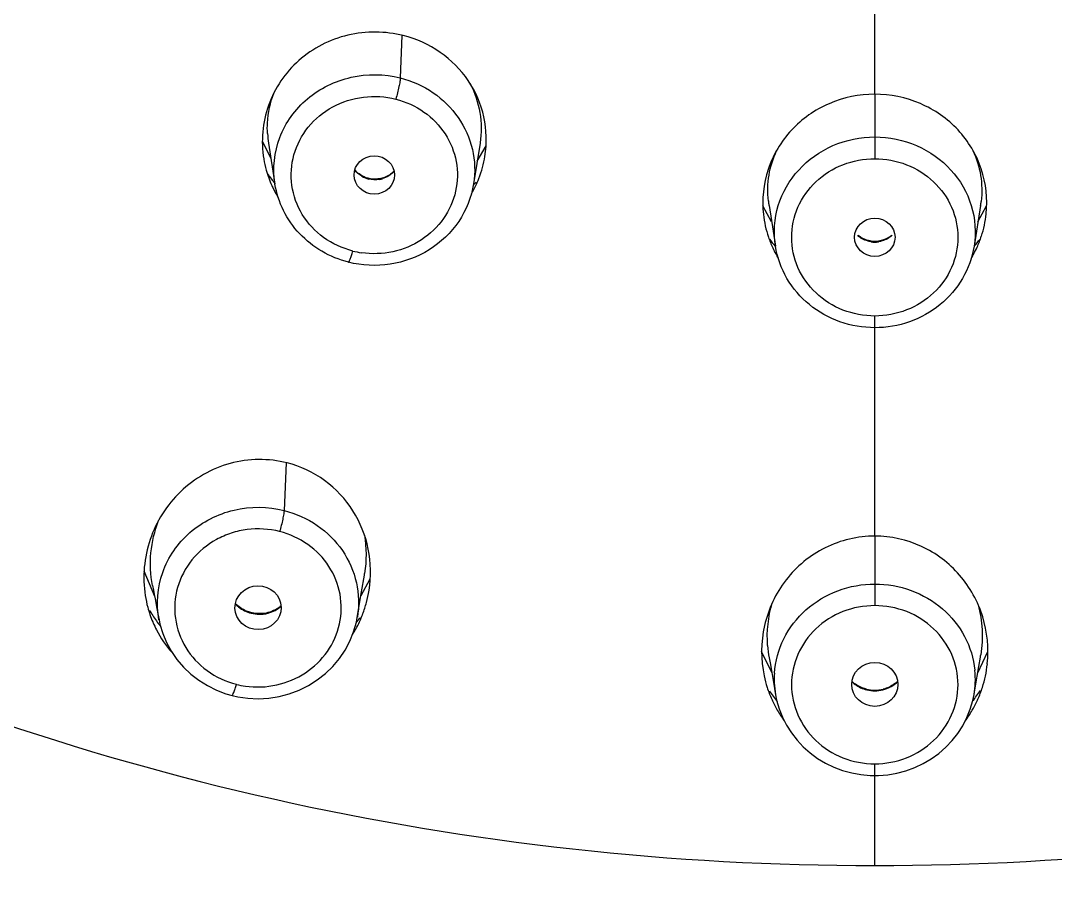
# Model space of a CAD drawing. Header units: millimetres. Extents: x 19741 to 22117, y -10160 to -6800.
# Drawn here: x 20978.37 to 20996.27, y -8202.63 to -8187.73 of the extents above; entities that cross this region are included whole.
import ezdxf

# ---------------------------------------------------------------- set-up
doc = ezdxf.new("R2010")
doc.units = ezdxf.units.MM

msp = doc.modelspace()

# ---------------------------------------------------------------- linework, layer by layer
at = {"linetype": 'Continuous'}
for p, q in [((20993.147, -8189.006), (20993.147, -8187.556)), ((20984.962, -8187.989), (20984.936, -8188.723)), ((20993.147, -8189.006), (20993.147, -8190.121)), ((20982.696, -8190.111), (20982.551, -8189.82)), ((20982.656, -8189.854), (20982.767, -8190.559)), ((20986.316, -8189.852), (20986.205, -8190.556)), ((20986.267, -8190.162), (20986.421, -8189.897)), ((20991.362, -8191.213), (20991.212, -8190.934)), ((20991.317, -8190.931), (20991.428, -8191.635)), ((20994.977, -8190.931), (20994.866, -8191.635)), ((20994.932, -8191.213), (20995.082, -8190.935)), ((20993.147, -8193.046), (20993.147, -8192.843)), ((20993.147, -8196.652), (20993.147, -8193.046)), ((20982.963, -8195.385), (20982.925, -8196.209)), ((20993.147, -8196.652), (20993.147, -8197.482)), ((20980.686, -8197.7), (20980.501, -8197.259)), ((20984.266, -8197.62), (20984.315, -8197.327)), ((20984.256, -8197.683), (20984.416, -8197.39)), ((20993.147, -8197.482), (20993.147, -8197.856)), ((20980.679, -8197.662), (20980.693, -8197.738)), ((20984.192, -8198.061), (20984.266, -8197.62)), ((20991.363, -8199.016), (20991.189, -8198.652)), ((20991.318, -8198.758), (20991.334, -8198.848)), ((20994.928, -8199.022), (20995.105, -8198.651)), ((20991.334, -8198.848), (20991.363, -8199.014)), ((20994.884, -8199.28), (20994.947, -8198.911)), ((20991.363, -8199.014), (20991.411, -8199.291)), ((20991.411, -8199.291), (20991.43, -8199.401)), ((20994.865, -8199.393), (20994.884, -8199.28)), ((20994.865, -8199.393), (20994.865, -8199.393)), ((20993.147, -8200.796), (20993.147, -8200.594)), ((20993.147, -8202.355), (20993.147, -8200.796))]:
    msp.add_line(p, q, dxfattribs=at)
for points in [[(20980.649, -8197.51), (20980.665, -8197.59), (20980.679, -8197.662)], [(20980.693, -8197.738), (20980.723, -8197.904), (20980.74, -8197.996), (20980.761, -8198.104)], [(20982.025, -8199.412), (20982.122, -8199.433), (20982.299, -8199.459), (20982.479, -8199.467), (20982.66, -8199.456), (20982.839, -8199.428), (20983.014, -8199.382), (20983.184, -8199.318), (20983.346, -8199.238), (20983.498, -8199.143), (20983.64, -8199.032), (20983.769, -8198.908), (20983.883, -8198.773), (20983.982, -8198.627), (20984.064, -8198.473), (20984.129, -8198.312), (20984.176, -8198.145), (20984.192, -8198.061)], [(20980.761, -8198.104), (20980.777, -8198.175), (20980.825, -8198.339), (20980.891, -8198.497), (20980.974, -8198.648), (20981.071, -8198.79), (20981.184, -8198.921), (20981.309, -8199.041), (20981.448, -8199.148), (20981.597, -8199.241), (20981.754, -8199.319), (20981.917, -8199.381), (20982.025, -8199.412)], [(20994.947, -8198.911), (20994.975, -8198.748), (20994.976, -8198.739)], [(20991.43, -8199.4), (20991.449, -8199.493), (20991.491, -8199.643), (20991.548, -8199.788), (20991.62, -8199.927), (20991.704, -8200.06), (20991.801, -8200.185), (20991.91, -8200.3), (20992.029, -8200.406), (20992.158, -8200.5), (20992.295, -8200.582), (20992.44, -8200.652), (20992.591, -8200.708), (20992.747, -8200.751), (20992.906, -8200.78), (20993.065, -8200.794), (20993.147, -8200.796)], [(20993.147, -8200.796), (20993.21, -8200.795), (20993.371, -8200.782), (20993.53, -8200.755), (20993.686, -8200.713), (20993.838, -8200.658), (20993.984, -8200.589), (20994.123, -8200.507), (20994.253, -8200.413), (20994.374, -8200.308), (20994.484, -8200.192), (20994.583, -8200.067), (20994.668, -8199.934), (20994.741, -8199.794), (20994.799, -8199.649), (20994.843, -8199.499), (20994.865, -8199.393)]]:
    msp.add_lwpolyline(points, dxfattribs=at)
for centre, radius, start, end in [((20984.319, -8189.586), 1.684, 183.3178, 189.1387), ((20984.415, -8189.819), 1.867, 189.4743, 195.5871), ((20984.568, -8189.786), 1.857, 344.7782, 350.8849), ((20984.41, -8189.82), 1.862, 195.5914, 204.2136), ((20984.537, -8190.072), 0.391, 311.0134, 317.9586), ((20984.518, -8190.073), 0.408, 312.8693, 319.5082), ((20984.549, -8189.78), 1.876, 338.6845, 344.7628), ((20984.379, -8189.144), 2.137, 215.2826, 220.3161), ((20984.383, -8189.141), 2.142, 220.3158, 220.9229), ((20984.496, -8190.04), 0.447, 239.5969, 255.7345), ((20984.499, -8190.041), 0.446, 279.7315, 287.86), ((20984.516, -8189.767), 1.912, 329.8545, 338.6774), ((20984.59, -8189.116), 2.176, 317.816, 319.6642), ((20984.417, -8189.816), 1.87, 204.2242, 206.6322), ((20984.423, -8189.813), 1.877, 206.6315, 207.8241), ((20984.429, -8189.81), 1.883, 207.8255, 211.5606), ((20992.964, -8190.665), 1.669, 186.4621, 189.0888), ((20993.33, -8190.665), 1.669, 350.9136, 353.2218), ((20993.083, -8190.878), 1.875, 186.348, 198.61), ((20993.211, -8190.879), 1.874, 341.7958, 353.9763), ((20993.092, -8190.875), 1.884, 198.6354, 204.73), ((20993.032, -8190.214), 2.145, 217.2158, 221.5098), ((20993.147, -8191.111), 0.453, 261.9249, 269.9688), ((20993.147, -8191.08), 0.471, 262.4057, 269.9627), ((20993.147, -8191.08), 0.471, 270.0373, 277.5986), ((20993.147, -8191.111), 0.453, 270.031, 278.0673), ((20993.26, -8190.213), 2.147, 318.5034, 322.7), ((20993.202, -8190.875), 1.883, 335.6923, 341.7708), ((20984.497, -8190.152), 1.613, 256.2511, 261.7139), ((20993.109, -8190.867), 1.903, 204.7256, 208.2795), ((20993.114, -8190.865), 1.908, 208.2789, 210.7569), ((20993.181, -8190.865), 1.907, 329.6671, 331.7228), ((20993.185, -8190.867), 1.902, 331.7219, 335.6962), ((20993.18, -8190.865), 1.908, 329.0176, 329.6671), ((20982.223, -8196.979), 2.12, 350.5553, 351.3441), ((20982.491, -8197.371), 1.993, 188.9745, 194.9066), ((20982.371, -8197.272), 2.05, 345.0714, 351.0415), ((20982.459, -8197.38), 1.96, 194.9042, 202.6958), ((20982.364, -8197.27), 2.056, 339.1022, 345.0599), ((20982.55, -8196.763), 2.281, 210.9423, 216.4301), ((20982.499, -8197.421), 0.584, 255.8601, 269.5501), ((20982.499, -8197.425), 0.58, 269.506, 276.3954), ((20982.354, -8197.266), 2.068, 331.2385, 339.1023), ((20982.232, -8196.529), 2.529, 322.0116, 322.7109), ((20982.446, -8197.385), 1.945, 202.7144, 203.2236), ((20982.448, -8197.384), 1.948, 203.2244, 207.1855), ((20982.515, -8196.789), 2.238, 216.4387, 219.2823), ((20982.237, -8196.533), 2.522, 320.3415, 322.0121), ((20982.435, -8197.391), 1.932, 207.1785, 221.447), ((20982.364, -8197.271), 2.056, 328.3858, 331.2335), ((20993.331, -8198.404), 2.044, 184.0291, 189.9756), ((20992.917, -8198.385), 2.089, 350.2347, 351.1734), ((20993.063, -8198.652), 2.043, 348.0419, 354.0244), ((20993.216, -8198.655), 2.027, 191.9124, 197.6787), ((20992.965, -8199.133), 1.558, 176.0884, 182.1714), ((20993.333, -8199.131), 1.554, 357.5932, 5.8427), ((20993.078, -8198.655), 2.027, 342.3004, 348.0422), ((20982.463, -8197.778), 1.486, 255.8005, 261.9765), ((20993.207, -8198.657), 2.018, 197.6908, 203.9392), ((20992.979, -8199.132), 1.572, 182.1933, 189.8285), ((20993.148, -8198.713), 0.607, 256.1441, 269.9383), ((20993.147, -8198.748), 0.583, 256.2506, 269.9533), ((20993.146, -8198.713), 0.607, 270.0619, 283.8684), ((20993.146, -8198.748), 0.583, 270.0466, 283.7459), ((20993.325, -8199.13), 1.562, 350.3018, 357.578), ((20993.087, -8198.657), 2.018, 336.0175, 342.2883), ((20993.295, -8197.998), 2.381, 214.0817, 219.5821), ((20993.207, -8198.657), 2.018, 203.9393, 205.5979), ((20992.994, -8197.995), 2.386, 320.7037, 326.099), ((20993.086, -8198.657), 2.018, 334.4019, 336.0174), ((20993.203, -8198.659), 2.013, 205.5967, 209.9374), ((20993.184, -8198.67), 1.991, 209.9339, 216.2876), ((20993.11, -8198.67), 1.991, 323.4795, 330.0236), ((20993.091, -8198.659), 2.013, 330.0199, 334.4031)]:
    msp.add_arc(centre, radius, start, end, dxfattribs=at)
for centre, major_axis, ratio in [((20984.486, -8190.403), (0.35, 0.002), 0.946303), ((20993.147, -8191.481), (0.35, 0), 0.946426), ((20982.475, -8197.892), (0.4, 0.006), 0.948309), ((20993.147, -8199.22), (0.4, 0), 0.948772)]:
    msp.add_ellipse(centre, major_axis=major_axis, ratio=ratio, dxfattribs=at)
for points, knots in [([(21024.322, -8210.31), (21027.778, -8208.399), (21034.312, -8203.932), (21042.582, -8195.521), (21048.972, -8185.738), (21053.225, -8174.957), (21055.176, -8163.594), (21054.746, -8152.088), (21051.952, -8140.885), (21046.906, -8130.418), (21039.806, -8121.087), (21030.93, -8113.248), (21020.619, -8107.196), (21009.267, -8103.154), (20997.305, -8101.275), (20985.186, -8101.628), (20973.371, -8104.197), (20965.953, -8107.343), (20962.447, -8109.243)], [0, 0, 0, 0, 0.063059, 0.125441, 0.187164, 0.248341, 0.309174, 0.36992, 0.430848, 0.492201, 0.554154, 0.616784, 0.680067, 0.743881, 0.808029, 0.872266, 0.936332, 1, 1, 1, 1]), ([(20950.099, -8147.413), (20949.59, -8148.992), (20948.766, -8152.212), (20948.132, -8157.15), (20948.112, -8162.127), (20948.9, -8168.719), (20951.418, -8176.745), (20956.699, -8185.417), (20963.949, -8192.69), (20972.769, -8198.175), (20982.675, -8201.585), (20989.658, -8202.355), (20993.147, -8202.355)], [0, 0, 0, 0, 0.061272, 0.122397, 0.183469, 0.244587, 0.367105, 0.490819, 0.6161, 0.742973, 0.87113, 1, 1, 1, 1]), ([(20993.147, -8202.355), (20996.636, -8202.355), (21003.619, -8201.585), (21013.525, -8198.175), (21022.345, -8192.69), (21029.595, -8185.417), (21034.876, -8176.745), (21037.394, -8168.719), (21038.182, -8162.127), (21038.162, -8157.15), (21037.528, -8152.212), (21036.704, -8148.992), (21036.195, -8147.413)], [0, 0, 0, 0, 0.12887, 0.257027, 0.3839, 0.509181, 0.632895, 0.755413, 0.816531, 0.877603, 0.938728, 1, 1, 1, 1]), ([(20991.433, -8216.606), (20987.332, -8216.495), (20981.179, -8215.728), (20973.28, -8213.534), (20965.683, -8210.596), (20956.85, -8205.572), (20949.244, -8198.907), (20944.129, -8192.781), (20939.729, -8186.227), (20935.589, -8177.269), (20933.049, -8165.769), (20933.053, -8157.922), (20933.475, -8154.063)], [0, 0, 0, 0, 0.128621, 0.192791, 0.256745, 0.383633, 0.509158, 0.571464, 0.633428, 0.756283, 0.878292, 1, 1, 1, 1]), ([(20990.023, -8216.174), (20986.013, -8215.975), (20980.01, -8215.099), (20972.322, -8212.808), (20964.941, -8209.806), (20956.377, -8204.762), (20949.018, -8198.153), (20944.073, -8192.111), (20939.819, -8185.662), (20935.819, -8176.874), (20933.359, -8165.613), (20933.354, -8157.934), (20933.756, -8154.155)], [0, 0, 0, 0, 0.128635, 0.19279, 0.256725, 0.383569, 0.509059, 0.571354, 0.633313, 0.75619, 0.878242, 1, 1, 1, 1]), ([(20934.168, -8154.188), (20933.761, -8157.961), (20933.761, -8165.627), (20936.221, -8176.872), (20941.033, -8187.41), (20947.991, -8196.801), (20956.802, -8204.662), (20967.101, -8210.674), (20978.458, -8214.596), (20986.43, -8215.713), (20990.432, -8215.886)], [0, 0, 0, 0, 0.121821, 0.243933, 0.366866, 0.491007, 0.616541, 0.743419, 0.871379, 1, 1, 1, 1]), ([(21052.817, -8154.049), (21053.241, -8157.909), (21053.247, -8165.756), (21050.709, -8177.259), (21046.57, -8186.219), (21042.17, -8192.774), (21037.055, -8198.902), (21029.449, -8205.569), (21020.615, -8210.594), (21013.017, -8213.533), (21005.116, -8215.728), (20998.963, -8216.495), (20994.861, -8216.606)], [0, 0, 0, 0, 0.12171, 0.243718, 0.366572, 0.428535, 0.49084, 0.616364, 0.743251, 0.807206, 0.871376, 1, 1, 1, 1]), ([(20995.862, -8215.886), (20999.864, -8215.713), (21007.836, -8214.596), (21019.193, -8210.674), (21029.492, -8204.662), (21038.303, -8196.801), (21045.261, -8187.41), (21050.073, -8176.872), (21052.533, -8165.627), (21052.533, -8157.961), (21052.126, -8154.188)], [0, 0, 0, 0, 0.128621, 0.256581, 0.383459, 0.508993, 0.633134, 0.756067, 0.878179, 1, 1, 1, 1]), ([(20934.476, -8154.225), (20934.065, -8157.98), (20934.052, -8165.612), (20936.485, -8176.81), (20941.264, -8187.307), (20948.184, -8196.664), (20956.953, -8204.497), (20967.208, -8210.489), (20978.518, -8214.399), (20986.459, -8215.512), (20990.445, -8215.684)], [0, 0, 0, 0, 0.121789, 0.243869, 0.366776, 0.490906, 0.616444, 0.743343, 0.871338, 1, 1, 1, 1]), ([(20995.849, -8215.684), (20999.835, -8215.512), (21007.776, -8214.399), (21019.086, -8210.489), (21029.34, -8204.497), (21038.11, -8196.664), (21045.03, -8187.307), (21049.809, -8176.81), (21052.242, -8165.613), (21052.229, -8157.98), (21051.818, -8154.225)], [0, 0, 0, 0, 0.128662, 0.256656, 0.383555, 0.509093, 0.633223, 0.756131, 0.878211, 1, 1, 1, 1]), ([(20984.988, -8187.99), (20984.678, -8187.912), (20984.012, -8187.905), (20983.133, -8188.357), (20982.579, -8189.166), (20982.522, -8189.82), (20982.573, -8190.126)], [0, 0, 0, 0, 0.253522, 0.50534, 0.753606, 1, 1, 1, 1]), ([(20986.401, -8190.08), (20986.437, -8189.855), (20986.425, -8189.387), (20986.147, -8188.743), (20985.648, -8188.243), (20985.214, -8188.048), (20984.988, -8187.99)], [0, 0, 0, 0, 0.247723, 0.495596, 0.746023, 1, 1, 1, 1]), ([(20982.767, -8190.555), (20982.725, -8190.29), (20982.785, -8189.721), (20983.29, -8189.027), (20984.071, -8188.645), (20984.66, -8188.653), (20984.936, -8188.723)], [0, 0, 0, 0, 0.242735, 0.489781, 0.743415, 1, 1, 1, 1]), ([(20984.936, -8188.723), (20984.935, -8188.743), (20984.928, -8188.794), (20984.904, -8188.916), (20984.879, -8189.018), (20984.858, -8189.089)], [0, 0, 0, 0, 0.162542, 0.407357, 1, 1, 1, 1]), ([(20984.936, -8188.723), (20985.137, -8188.774), (20985.523, -8188.946), (20985.968, -8189.385), (20986.221, -8189.948), (20986.236, -8190.358), (20986.205, -8190.554)], [0, 0, 0, 0, 0.256431, 0.508107, 0.755142, 1, 1, 1, 1]), ([(20986.144, -8188.822), (20986.226, -8188.978), (20986.342, -8189.317), (20986.344, -8189.676), (20986.317, -8189.849)], [0, 0, 0, 0, 0.501829, 1, 1, 1, 1]), ([(20982.637, -8189.684), (20982.634, -8189.624), (20982.633, -8189.384), (20982.685, -8189.143), (20982.752, -8188.976)], [0, 0, 0, 0, 0.251159, 1, 1, 1, 1]), ([(20984.113, -8191.719), (20983.934, -8191.672), (20983.591, -8191.516), (20983.211, -8191.107), (20983.022, -8190.589), (20983.061, -8190.04), (20983.318, -8189.55), (20983.752, -8189.193), (20984.294, -8189.019), (20984.676, -8189.045), (20984.858, -8189.089)], [0, 0, 0, 0, 0.127144, 0.251708, 0.37392, 0.495427, 0.618302, 0.743774, 0.871543, 1, 1, 1, 1]), ([(20984.858, -8189.089), (20985.031, -8189.134), (20985.363, -8189.283), (20985.738, -8189.67), (20985.938, -8190.164), (20985.927, -8190.694), (20985.709, -8191.181), (20985.318, -8191.553), (20984.812, -8191.764), (20984.443, -8191.775), (20984.264, -8191.748)], [0, 0, 0, 0, 0.12729, 0.252102, 0.374573, 0.496159, 0.618818, 0.743891, 0.871376, 1, 1, 1, 1]), ([(20993.147, -8189.006), (20992.878, -8189.006), (20992.336, -8189.116), (20991.664, -8189.586), (20991.247, -8190.285), (20991.191, -8190.826), (20991.22, -8191.086)], [0, 0, 0, 0, 0.254099, 0.505224, 0.753151, 1, 1, 1, 1]), ([(20995.075, -8191.075), (20995.102, -8190.816), (20995.044, -8190.278), (20994.626, -8189.582), (20993.955, -8189.115), (20993.415, -8189.006), (20993.147, -8189.006)], [0, 0, 0, 0, 0.246824, 0.494762, 0.745903, 1, 1, 1, 1]), ([(20991.428, -8191.633), (20991.392, -8191.402), (20991.426, -8190.913), (20991.795, -8190.277), (20992.406, -8189.846), (20992.9, -8189.745), (20993.147, -8189.745)], [0, 0, 0, 0, 0.243618, 0.490413, 0.743012, 1, 1, 1, 1]), ([(20993.147, -8189.745), (20993.394, -8189.745), (20993.888, -8189.846), (20994.499, -8190.277), (20994.868, -8190.913), (20994.902, -8191.402), (20994.866, -8191.633)], [0, 0, 0, 0, 0.256988, 0.509587, 0.756382, 1, 1, 1, 1]), ([(20991.305, -8190.853), (20991.289, -8190.704), (20991.296, -8190.401), (20991.386, -8190.112), (20991.449, -8189.977)], [0, 0, 0, 0, 0.500122, 1, 1, 1, 1]), ([(20994.845, -8189.977), (20994.909, -8190.114), (20994.999, -8190.406), (20995.005, -8190.712), (20994.987, -8190.862)], [0, 0, 0, 0, 0.499866, 1, 1, 1, 1]), ([(20993.147, -8192.844), (20992.96, -8192.842), (20992.586, -8192.774), (20992.108, -8192.474), (20991.785, -8192.021), (20991.671, -8191.483), (20991.785, -8190.944), (20992.108, -8190.491), (20992.585, -8190.19), (20992.96, -8190.122), (20993.146, -8190.121)], [0, 0, 0, 0, 0.128225, 0.254579, 0.378252, 0.500003, 0.621752, 0.745423, 0.871775, 1, 1, 1, 1]), ([(20993.146, -8190.121), (20993.333, -8190.122), (20993.708, -8190.19), (20994.185, -8190.491), (20994.509, -8190.943), (20994.623, -8191.482), (20994.509, -8192.02), (20994.186, -8192.473), (20993.709, -8192.774), (20993.334, -8192.842), (20993.147, -8192.844)], [0, 0, 0, 0, 0.128221, 0.254572, 0.378244, 0.499993, 0.621743, 0.745415, 0.871771, 1, 1, 1, 1]), ([(20984.382, -8190.46), (20984.358, -8190.454), (20984.271, -8190.425), (20984.192, -8190.367), (20984.15, -8190.314)], [0, 0, 0, 0, 0.261528, 1, 1, 1, 1]), ([(20984.794, -8190.367), (20984.777, -8190.382), (20984.705, -8190.435), (20984.615, -8190.465), (20984.547, -8190.472)], [0, 0, 0, 0, 0.241546, 1, 1, 1, 1]), ([(20984.039, -8191.912), (20983.879, -8191.871), (20983.569, -8191.745), (20983.178, -8191.436), (20982.894, -8191.031), (20982.793, -8190.718), (20982.767, -8190.559)], [0, 0, 0, 0, 0.253641, 0.504928, 0.753485, 1, 1, 1, 1]), ([(20986.204, -8190.556), (20986.168, -8190.786), (20985.988, -8191.239), (20985.459, -8191.741), (20984.768, -8191.995), (20984.273, -8191.971), (20984.039, -8191.912)], [0, 0, 0, 0, 0.245314, 0.494113, 0.746413, 1, 1, 1, 1]), ([(20993.084, -8191.559), (20993.062, -8191.556), (20992.976, -8191.538), (20992.896, -8191.493), (20992.848, -8191.449)], [0, 0, 0, 0, 0.254502, 1, 1, 1, 1]), ([(20993.085, -8191.547), (20993.064, -8191.544), (20992.984, -8191.528), (20992.908, -8191.491), (20992.86, -8191.452)], [0, 0, 0, 0, 0.25841, 1, 1, 1, 1]), ([(20993.433, -8191.453), (20993.418, -8191.465), (20993.351, -8191.512), (20993.27, -8191.539), (20993.209, -8191.547)], [0, 0, 0, 0, 0.242405, 1, 1, 1, 1]), ([(20993.448, -8191.448), (20993.399, -8191.492), (20993.319, -8191.537), (20993.232, -8191.556), (20993.21, -8191.559)], [0, 0, 0, 0, 0.745464, 1, 1, 1, 1]), ([(20984.039, -8191.912), (20984.041, -8191.913), (20984.046, -8191.908), (20984.055, -8191.892), (20984.071, -8191.853), (20984.091, -8191.793), (20984.106, -8191.746), (20984.113, -8191.719)], [0, 0, 0, 0, 0.025677, 0.080989, 0.28574, 0.602242, 1, 1, 1, 1]), ([(20993.147, -8193.046), (20992.943, -8193.046), (20992.534, -8192.976), (20991.996, -8192.676), (20991.597, -8192.213), (20991.46, -8191.83), (20991.428, -8191.635)], [0, 0, 0, 0, 0.253953, 0.505696, 0.754231, 1, 1, 1, 1]), ([(20994.865, -8191.635), (20994.834, -8191.83), (20994.697, -8192.213), (20994.298, -8192.676), (20993.759, -8192.977), (20993.351, -8193.046), (20993.147, -8193.046)], [0, 0, 0, 0, 0.245768, 0.494306, 0.74605, 1, 1, 1, 1]), ([(20982.976, -8195.385), (20982.658, -8195.305), (20981.966, -8195.313), (20981.079, -8195.825), (20980.532, -8196.682), (20980.472, -8197.361), (20980.523, -8197.682)], [0, 0, 0, 0, 0.250916, 0.501994, 0.751822, 1, 1, 1, 1]), ([(20984.395, -8197.591), (20984.432, -8197.356), (20984.424, -8196.868), (20984.154, -8196.19), (20983.654, -8195.653), (20983.208, -8195.444), (20982.976, -8195.385)], [0, 0, 0, 0, 0.249502, 0.498814, 0.748735, 1, 1, 1, 1]), ([(20980.76, -8198.099), (20980.709, -8197.83), (20980.754, -8197.249), (20981.255, -8196.533), (20982.045, -8196.133), (20982.645, -8196.139), (20982.925, -8196.209)], [0, 0, 0, 0, 0.243007, 0.489878, 0.743398, 1, 1, 1, 1]), ([(20982.925, -8196.209), (20982.925, -8196.229), (20982.917, -8196.28), (20982.894, -8196.402), (20982.868, -8196.503), (20982.848, -8196.574)], [0, 0, 0, 0, 0.161269, 0.41119, 1, 1, 1, 1]), ([(20982.925, -8196.209), (20983.129, -8196.261), (20983.517, -8196.435), (20983.963, -8196.879), (20984.214, -8197.448), (20984.226, -8197.861), (20984.193, -8198.058)], [0, 0, 0, 0, 0.256563, 0.508077, 0.755155, 1, 1, 1, 1]), ([(20980.649, -8197.51), (20980.612, -8197.324), (20980.594, -8196.938), (20980.684, -8196.563), (20980.753, -8196.385)], [0, 0, 0, 0, 0.498214, 1, 1, 1, 1]), ([(20982.848, -8196.574), (20982.666, -8196.528), (20982.376, -8196.51), (20982.009, -8196.593), (20981.667, -8196.741), (20981.305, -8197.04), (20981.046, -8197.531), (20981.007, -8198.081), (20981.194, -8198.602), (20981.575, -8199.013), (20981.918, -8199.173), (20982.099, -8199.218)], [0, 0, 0, 0, 0.128339, 0.192637, 0.256527, 0.381954, 0.504778, 0.626219, 0.748386, 0.872881, 1, 1, 1, 1]), ([(20982.256, -8199.249), (20982.435, -8199.275), (20982.804, -8199.26), (20983.309, -8199.046), (20983.7, -8198.671), (20983.918, -8198.183), (20983.927, -8197.652), (20983.728, -8197.157), (20983.353, -8196.769), (20983.022, -8196.618), (20982.848, -8196.574)], [0, 0, 0, 0, 0.128414, 0.255873, 0.381074, 0.503853, 0.625553, 0.748112, 0.872844, 1, 1, 1, 1]), ([(20993.147, -8196.652), (20992.853, -8196.652), (20992.258, -8196.792), (20991.56, -8197.37), (20991.176, -8198.186), (20991.173, -8198.789), (20991.233, -8199.073)], [0, 0, 0, 0, 0.251515, 0.501971, 0.751274, 1, 1, 1, 1]), ([(20995.094, -8198.864), (20995.123, -8198.592), (20995.068, -8198.03), (20994.659, -8197.29), (20993.982, -8196.776), (20993.423, -8196.652), (20993.147, -8196.652)], [0, 0, 0, 0, 0.24867, 0.498039, 0.748523, 1, 1, 1, 1]), ([(20991.41, -8199.027), (20991.424, -8198.821), (20991.538, -8198.407), (20991.933, -8197.897), (20992.495, -8197.56), (20992.93, -8197.482), (20993.147, -8197.482)], [0, 0, 0, 0, 0.243534, 0.491181, 0.743798, 1, 1, 1, 1]), ([(20993.147, -8197.482), (20993.359, -8197.482), (20993.785, -8197.556), (20994.339, -8197.88), (20994.735, -8198.37), (20994.858, -8198.771), (20994.879, -8198.972)], [0, 0, 0, 0, 0.256138, 0.508696, 0.756474, 1, 1, 1, 1]), ([(20982.081, -8197.823), (20982.099, -8197.843), (20982.176, -8197.918), (20982.277, -8197.968), (20982.356, -8197.988)], [0, 0, 0, 0, 0.246993, 1, 1, 1, 1]), ([(20982.352, -8197.976), (20982.326, -8197.969), (20982.226, -8197.937), (20982.135, -8197.876), (20982.082, -8197.819)], [0, 0, 0, 0, 0.259595, 1, 1, 1, 1]), ([(20982.873, -8197.859), (20982.851, -8197.878), (20982.755, -8197.949), (20982.635, -8197.986), (20982.545, -8197.993)], [0, 0, 0, 0, 0.24078, 1, 1, 1, 1]), ([(20982.564, -8198.002), (20982.592, -8197.999), (20982.705, -8197.977), (20982.81, -8197.921), (20982.873, -8197.864)], [0, 0, 0, 0, 0.255704, 1, 1, 1, 1]), ([(20993.147, -8197.856), (20992.96, -8197.856), (20992.584, -8197.926), (20992.106, -8198.229), (20991.783, -8198.684), (20991.668, -8199.225), (20991.782, -8199.765), (20992.105, -8200.22), (20992.584, -8200.523), (20992.959, -8200.594), (20993.147, -8200.594)], [0, 0, 0, 0, 0.128179, 0.25445, 0.378149, 0.499918, 0.621667, 0.745361, 0.87172, 1, 1, 1, 1]), ([(20993.147, -8200.594), (20993.334, -8200.594), (20993.709, -8200.523), (20994.187, -8200.219), (20994.51, -8199.765), (20994.626, -8199.224), (20994.511, -8198.683), (20994.187, -8198.229), (20993.71, -8197.926), (20993.334, -8197.856), (20993.147, -8197.856)], [0, 0, 0, 0, 0.128014, 0.254311, 0.378119, 0.500011, 0.621874, 0.745635, 0.871911, 1, 1, 1, 1]), ([(20982.025, -8199.411), (20982.027, -8199.411), (20982.032, -8199.407), (20982.042, -8199.39), (20982.057, -8199.351), (20982.077, -8199.291), (20982.091, -8199.244), (20982.099, -8199.218)], [0, 0, 0, 0, 0.026487, 0.081949, 0.293926, 0.620557, 1, 1, 1, 1]), ([(20992.751, -8199.17), (20992.768, -8199.188), (20992.843, -8199.253), (20992.936, -8199.297), (20993.009, -8199.314)], [0, 0, 0, 0, 0.246739, 1, 1, 1, 1]), ([(20993.002, -8199.302), (20992.978, -8199.296), (20992.887, -8199.268), (20992.803, -8199.216), (20992.752, -8199.166)], [0, 0, 0, 0, 0.260048, 1, 1, 1, 1]), ([(20993.285, -8199.314), (20993.31, -8199.308), (20993.404, -8199.279), (20993.491, -8199.223), (20993.543, -8199.17)], [0, 0, 0, 0, 0.255345, 1, 1, 1, 1]), ([(20993.542, -8199.166), (20993.525, -8199.183), (20993.452, -8199.244), (20993.362, -8199.285), (20993.292, -8199.302)], [0, 0, 0, 0, 0.241431, 1, 1, 1, 1]), ([(20979.956, -8207.036), (20977.812, -8206.498), (20973.596, -8205.162), (20969.578, -8203.312), (20967.642, -8202.268)], [0, 0, 0, 0, 0.501204, 1, 1, 1, 1])]:
    msp.add_open_spline(points, degree=3, knots=knots, dxfattribs=at)
for points in [[(20984.27, -8190.425), (20984.223, -8190.398), (20984.181, -8190.361), (20984.148, -8190.318)], [(20984.547, -8190.472), (20984.492, -8190.478), (20984.435, -8190.474), (20984.382, -8190.46)], [(20984.575, -8190.48), (20984.512, -8190.491), (20984.447, -8190.488), (20984.386, -8190.473)], [(20984.796, -8190.372), (20984.751, -8190.414), (20984.695, -8190.446), (20984.636, -8190.465)], [(20984.314, -8196.636), (20984.351, -8196.854), (20984.353, -8197.08), (20984.319, -8197.298)], [(20991.292, -8198.547), (20991.275, -8198.302), (20991.302, -8198.049), (20991.372, -8197.813)], [(20994.936, -8197.841), (20995.01, -8198.12), (20995.026, -8198.42), (20994.982, -8198.706)], [(20982.545, -8197.993), (20982.48, -8197.998), (20982.415, -8197.992), (20982.352, -8197.976)]]:
    msp.add_open_spline(points, degree=3, dxfattribs=at)

doc.saveas('drawing.dxf')
